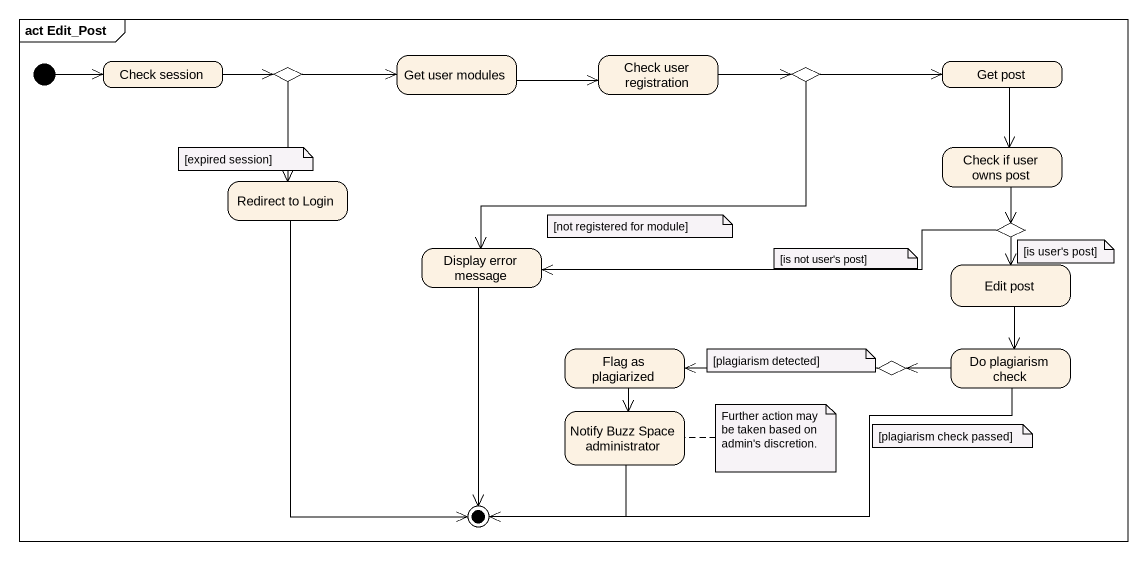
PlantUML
@startuml
mainframe act Edit_Post
hide empty description
state "Get user modules" as Get_user_modules
state "Check user registration" as Check_user_registration
state "Check session" as Check_session
state choice1 <<choice>>
state choice2 <<choice>>
state "Get post" as Get_post
state "Check if user owns post" as Check_if_user_owns_post
state "Redirect to Login" as Redirect_to_Login
state "Display error message" as Display_error_message
state "Edit post" as Edit_post
state choice3 <<choice>>
state "Flag as plagiarized" as Flag_as_plagiarized
state choice4 <<choice>>
state "Do plagiarism check" as Do_plagiarism_check
state "Notify Buzz Space administrator" as Notify_Buzz_Space
[*] -right-> Check_session
Get_user_modules -right-> Check_user_registration
Check_user_registration -right-> choice2
Check_session -right-> choice1
choice1 -right-> Get_user_modules
choice1 --> Redirect_to_Login
choice2 -right-> Get_post
choice2 -left-> Display_error_message
Get_post --> Check_if_user_owns_post
Check_if_user_owns_post --> choice3
Edit_post --> Do_plagiarism_check
choice3 -left-> Display_error_message
choice3 --> Edit_post
Flag_as_plagiarized --> Notify_Buzz_Space
choice4 -left-> Flag_as_plagiarized
Do_plagiarism_check -left-> choice4
Redirect_to_Login --> [*]
Display_error_message --> [*]
Do_plagiarism_check -left-> [*]
Notify_Buzz_Space -left-> [*]
note as N1
  [expired session]
end note
note as N2
  [not registered for module]
end note
note as N3
  [is not user's post]
end note
note as N4
  [is user's post]
end note
note as N5
  [plagiarism detected]
end note
note right of Notify_Buzz_Space : Further action may be taken based on admin's discretion.
note as N7
  [plagiarism check passed]
end note
@enduml
